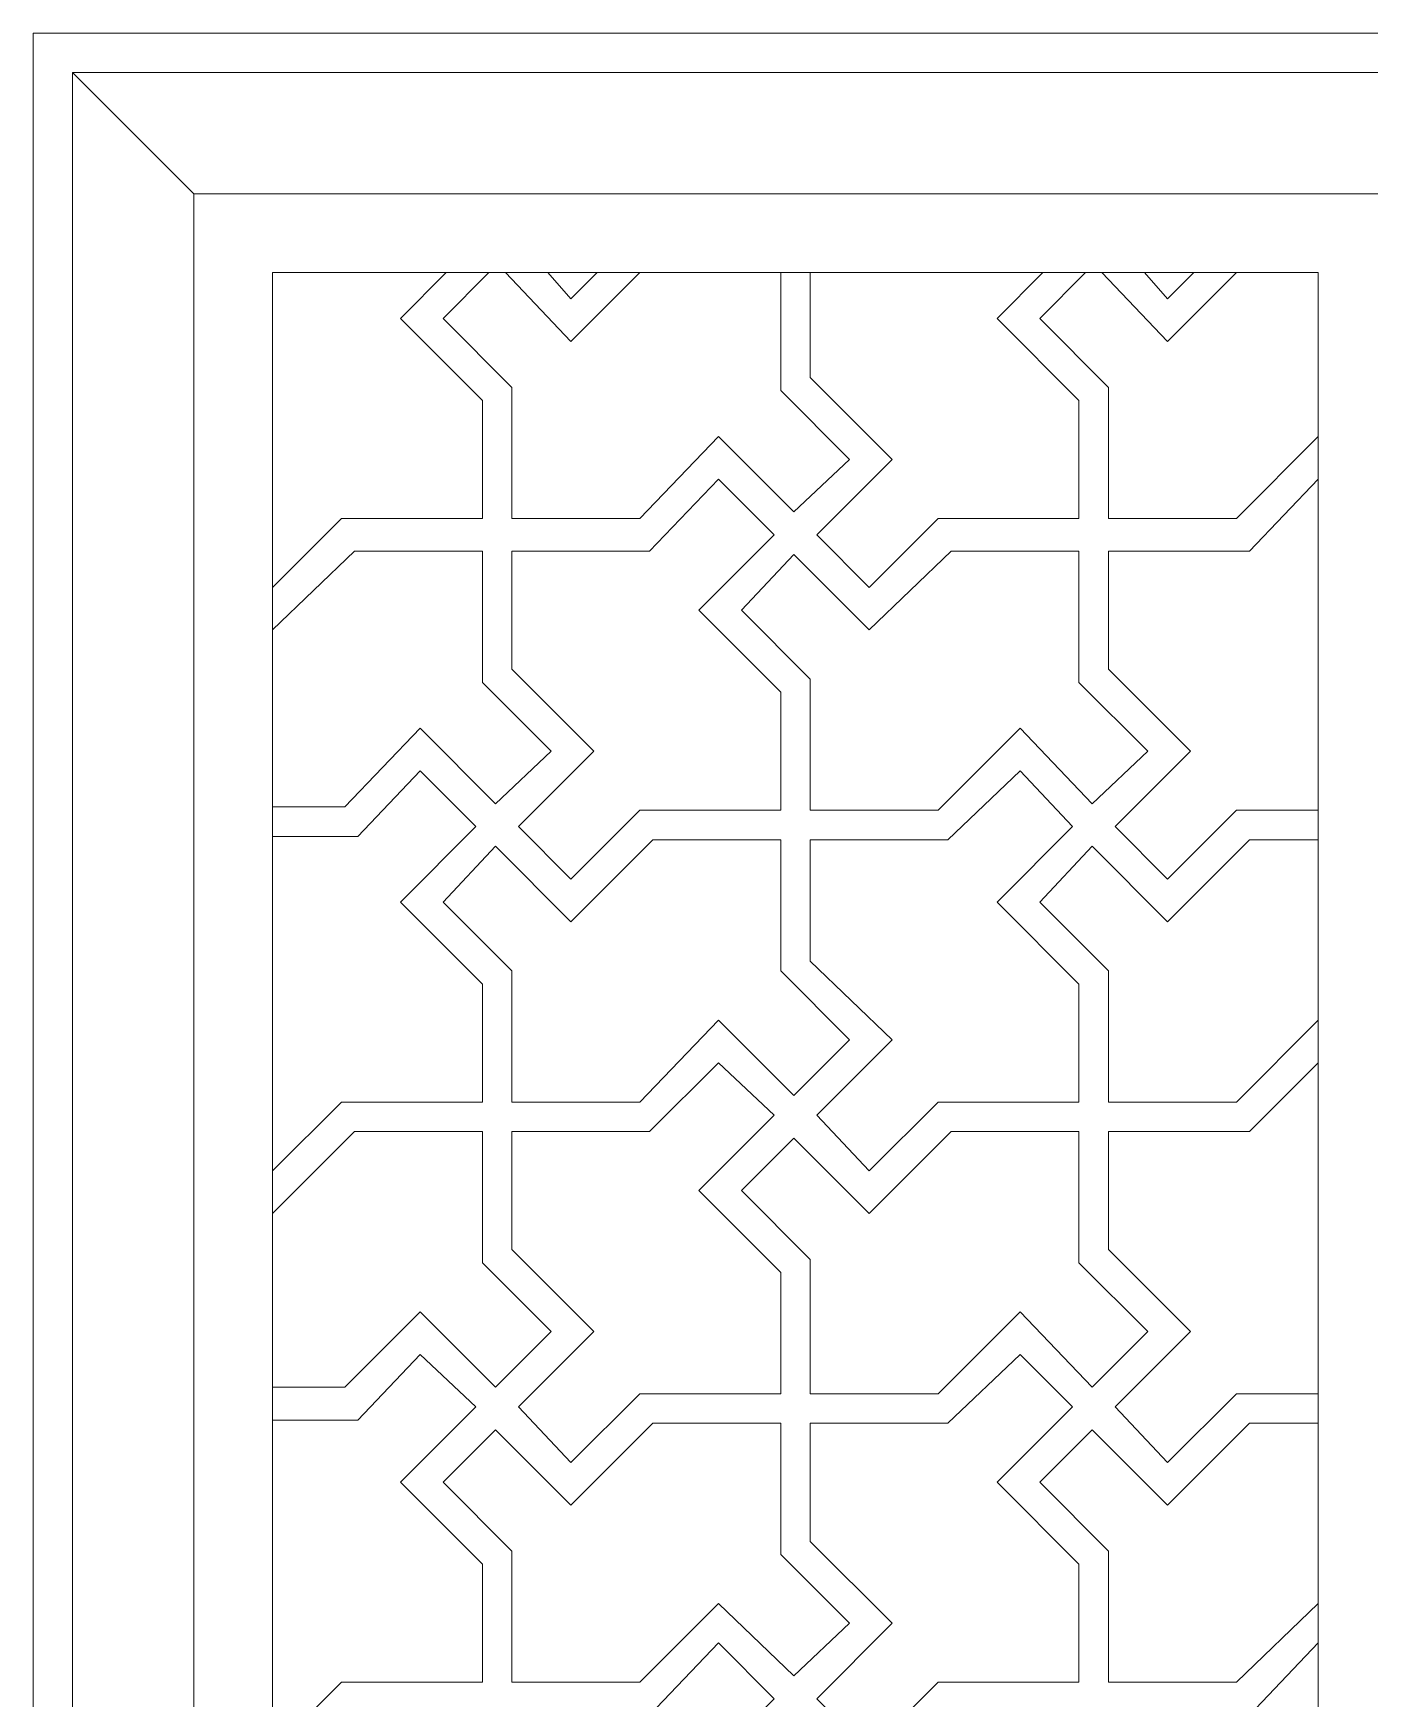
# Model space of a CAD drawing. Header units: centimetres. Extents: x -7.3 to 12.2, y -11.6 to 12.2.
# Drawn here: x -7.27 to 2.27, y 0.33 to 12.22 of the extents above; entities that cross this region are included whole.
import ezdxf

# ---------------------------------------------------------------- set-up
doc = ezdxf.new("R2010")
doc.units = ezdxf.units.CM
doc.header["$MEASUREMENT"] = 0
doc.layers.add('layer 1', color=7, linetype='Continuous')

msp = doc.modelspace()

# ---------------------------------------------------------------- linework, layer by layer
at = {"layer": 'layer 1', "color": 250, "lineweight": 0}
for points, knots in [([(-7.27422, 12.21956), (-7.27422, 12.21956), (12.20166, 12.21956), (12.20166, 12.21956), (12.20166, 12.21956), (12.20166, 12.21956), (12.20166, -11.56361), (12.20166, -11.56361), (12.20166, -11.56361), (12.20166, -11.56361), (-7.27422, -11.56361), (-7.27422, -11.56361), (-7.27422, -11.56361), (-7.27422, -11.56361), (-7.27422, 12.21956), (-7.27422, 12.21956)], [0, 0, 0, 0, 0.25, 0.25, 0.25, 0.25, 0.5, 0.5, 0.5, 0.5, 0.75, 0.75, 0.75, 0.75, 1, 1, 1, 1]), ([(-6.99327, 11.9386), (-6.99327, 11.9386), (11.92071, 11.9386), (11.92071, 11.9386), (11.92071, 11.9386), (11.92071, 11.9386), (11.92071, -11.28266), (11.92071, -11.28266), (11.92071, -11.28266), (11.92071, -11.28266), (-6.99327, -11.28266), (-6.99327, -11.28266), (-6.99327, -11.28266), (-6.99327, -11.28266), (-6.99327, 11.9386), (-6.99327, 11.9386)], [0, 0, 0, 0, 0.25, 0.25, 0.25, 0.25, 0.5, 0.5, 0.5, 0.5, 0.75, 0.75, 0.75, 0.75, 1, 1, 1, 1]), ([(-6.12724, 11.07257), (-6.12724, 11.07257), (11.05468, 11.07257), (11.05468, 11.07257), (11.05468, 11.07257), (11.05468, 11.07257), (11.05468, -10.41663), (11.05468, -10.41663), (11.05468, -10.41663), (11.05468, -10.41663), (-6.12724, -10.41663), (-6.12724, -10.41663), (-6.12724, -10.41663), (-6.12724, -10.41663), (-6.12724, 11.07257), (-6.12724, 11.07257)], [0, 0, 0, 0, 0.25, 0.25, 0.25, 0.25, 0.5, 0.5, 0.5, 0.5, 0.75, 0.75, 0.75, 0.75, 1, 1, 1, 1]), ([(-5.56533, -9.85472), (-5.56533, -9.85472), (-5.56533, 10.51066), (-5.56533, 10.51066), (-5.56533, 10.51066), (-5.56533, 10.51066), (1.90196, 10.51066), (1.90196, 10.51066), (1.90196, 10.51066), (1.90196, 10.51066), (1.90196, -9.85472), (1.90196, -9.85472), (1.90196, -9.85472), (1.90196, -9.85472), (-5.56533, -9.85472), (-5.56533, -9.85472)], [0, 0, 0, 0, 0.25, 0.25, 0.25, 0.25, 0.5, 0.5, 0.5, 0.5, 0.75, 0.75, 0.75, 0.75, 1, 1, 1, 1]), ([(-5.56533, 8.26332), (-5.56533, 8.26332), (-5.07381, 8.75514), (-5.07381, 8.75514), (-5.07381, 8.75514), (-5.07381, 8.75514), (-4.0673, 8.75514), (-4.0673, 8.75514), (-4.0673, 8.75514), (-4.0673, 8.75514), (-4.0673, 9.59771), (-4.0673, 9.59771), (-4.0673, 9.59771), (-4.0673, 9.59771), (-4.65237, 10.18308), (-4.65237, 10.18308), (-4.65237, 10.18308), (-4.65237, 10.18308), (-4.32479, 10.51066), (-4.32479, 10.51066)], [0, 0, 0, 0, 0.2, 0.2, 0.2, 0.2, 0.4, 0.4, 0.4, 0.4, 0.6, 0.6, 0.6, 0.6, 0.8, 0.8, 0.8, 0.8, 1, 1, 1, 1]), ([(-4.02037, 10.51066), (-4.02037, 10.51066), (-4.34795, 10.18308), (-4.34795, 10.18308), (-4.34795, 10.18308), (-4.34795, 10.18308), (-3.85643, 9.69126), (-3.85643, 9.69126), (-3.85643, 9.69126), (-3.85643, 9.69126), (-3.85643, 8.75514), (-3.85643, 8.75514), (-3.85643, 8.75514), (-3.85643, 8.75514), (-2.94348, 8.75514), (-2.94348, 8.75514), (-2.94348, 8.75514), (-2.94348, 8.75514), (-2.38186, 9.34021), (-2.38186, 9.34021), (-2.38186, 9.34021), (-2.38186, 9.34021), (-1.84342, 8.80177), (-1.84342, 8.80177), (-1.84342, 8.80177), (-1.84342, 8.80177), (-1.44545, 9.17627), (-1.44545, 9.17627), (-1.44545, 9.17627), (-1.44545, 9.17627), (-1.93697, 9.6681), (-1.93697, 9.6681), (-1.93697, 9.6681), (-1.93697, 9.6681), (-1.93697, 10.51066), (-1.93697, 10.51066)], [0, 0, 0, 0, 0.11111111, 0.11111111, 0.11111111, 0.11111111, 0.22222222, 0.22222222, 0.22222222, 0.22222222, 0.33333333, 0.33333333, 0.33333333, 0.33333333, 0.44444444, 0.44444444, 0.44444444, 0.44444444, 0.55555556, 0.55555556, 0.55555556, 0.55555556, 0.66666667, 0.66666667, 0.66666667, 0.66666667, 0.77777778, 0.77777778, 0.77777778, 0.77777778, 0.88888889, 0.88888889, 0.88888889, 0.88888889, 1, 1, 1, 1]), ([(-2.94348, 10.51066), (-2.94348, 10.51066), (-3.4353, 10.01914), (-3.4353, 10.01914), (-3.4353, 10.01914), (-3.4353, 10.01914), (-3.90336, 10.51066), (-3.90336, 10.51066)], [0, 0, 0, 0, 0.5, 0.5, 0.5, 0.5, 1, 1, 1, 1]), ([(-3.59894, 10.51066), (-3.59894, 10.51066), (-3.4353, 10.32326), (-3.4353, 10.32326), (-3.4353, 10.32326), (-3.4353, 10.32326), (-3.24789, 10.51066), (-3.24789, 10.51066)], [0, 0, 0, 0, 0.5, 0.5, 0.5, 0.5, 1, 1, 1, 1]), ([(-0.06443, 10.51066), (-0.06443, 10.51066), (-0.39201, 10.18308), (-0.39201, 10.18308), (-0.39201, 10.18308), (-0.39201, 10.18308), (0.19306, 9.59771), (0.19306, 9.59771), (0.19306, 9.59771), (0.19306, 9.59771), (0.19306, 8.75514), (0.19306, 8.75514), (0.19306, 8.75514), (0.19306, 8.75514), (-0.81345, 8.75514), (-0.81345, 8.75514), (-0.81345, 8.75514), (-0.81345, 8.75514), (-1.30497, 8.26332), (-1.30497, 8.26332), (-1.30497, 8.26332), (-1.30497, 8.26332), (-1.67948, 8.63813), (-1.67948, 8.63813), (-1.67948, 8.63813), (-1.67948, 8.63813), (-1.14103, 9.17627), (-1.14103, 9.17627), (-1.14103, 9.17627), (-1.14103, 9.17627), (-1.7264, 9.76165), (-1.7264, 9.76165), (-1.7264, 9.76165), (-1.7264, 9.76165), (-1.7264, 10.51066), (-1.7264, 10.51066)], [0, 0, 0, 0, 0.11111111, 0.11111111, 0.11111111, 0.11111111, 0.22222222, 0.22222222, 0.22222222, 0.22222222, 0.33333333, 0.33333333, 0.33333333, 0.33333333, 0.44444444, 0.44444444, 0.44444444, 0.44444444, 0.55555556, 0.55555556, 0.55555556, 0.55555556, 0.66666667, 0.66666667, 0.66666667, 0.66666667, 0.77777778, 0.77777778, 0.77777778, 0.77777778, 0.88888889, 0.88888889, 0.88888889, 0.88888889, 1, 1, 1, 1]), ([(1.90196, 9.34021), (1.90196, 9.34021), (1.31688, 8.75514), (1.31688, 8.75514), (1.31688, 8.75514), (1.31688, 8.75514), (0.40393, 8.75514), (0.40393, 8.75514), (0.40393, 8.75514), (0.40393, 8.75514), (0.40393, 9.69126), (0.40393, 9.69126), (0.40393, 9.69126), (0.40393, 9.69126), (-0.08759, 10.18308), (-0.08759, 10.18308), (-0.08759, 10.18308), (-0.08759, 10.18308), (0.23999, 10.51066), (0.23999, 10.51066)], [0, 0, 0, 0, 0.2, 0.2, 0.2, 0.2, 0.4, 0.4, 0.4, 0.4, 0.6, 0.6, 0.6, 0.6, 0.8, 0.8, 0.8, 0.8, 1, 1, 1, 1]), ([(0.357, 10.51066), (0.357, 10.51066), (0.82506, 10.01914), (0.82506, 10.01914), (0.82506, 10.01914), (0.82506, 10.01914), (1.31688, 10.51066), (1.31688, 10.51066)], [0, 0, 0, 0, 0.5, 0.5, 0.5, 0.5, 1, 1, 1, 1]), ([(1.01247, 10.51066), (1.01247, 10.51066), (0.82506, 10.32326), (0.82506, 10.32326), (0.82506, 10.32326), (0.82506, 10.32326), (0.66142, 10.51066), (0.66142, 10.51066)], [0, 0, 0, 0, 0.5, 0.5, 0.5, 0.5, 1, 1, 1, 1]), ([(-2.94348, 6.67174), (-2.94348, 6.67174), (-1.93697, 6.67174), (-1.93697, 6.67174), (-1.93697, 6.67174), (-1.93697, 6.67174), (-1.93697, 7.5143), (-1.93697, 7.5143), (-1.93697, 7.5143), (-1.93697, 7.5143), (-2.52234, 8.09968), (-2.52234, 8.09968), (-2.52234, 8.09968), (-2.52234, 8.09968), (-1.98389, 8.63813), (-1.98389, 8.63813), (-1.98389, 8.63813), (-1.98389, 8.63813), (-2.38186, 9.03579), (-2.38186, 9.03579), (-2.38186, 9.03579), (-2.38186, 9.03579), (-2.87339, 8.52081), (-2.87339, 8.52081), (-2.87339, 8.52081), (-2.87339, 8.52081), (-3.85643, 8.52081), (-3.85643, 8.52081), (-3.85643, 8.52081), (-3.85643, 8.52081), (-3.85643, 7.67824), (-3.85643, 7.67824), (-3.85643, 7.67824), (-3.85643, 7.67824), (-3.27136, 7.09287), (-3.27136, 7.09287), (-3.27136, 7.09287), (-3.27136, 7.09287), (-3.80981, 6.55472), (-3.80981, 6.55472), (-3.80981, 6.55472), (-3.80981, 6.55472), (-3.4353, 6.18021), (-3.4353, 6.18021), (-3.4353, 6.18021), (-3.4353, 6.18021), (-2.94348, 6.67174), (-2.94348, 6.67174)], [0, 0, 0, 0, 0.08333333, 0.08333333, 0.08333333, 0.08333333, 0.16666667, 0.16666667, 0.16666667, 0.16666667, 0.25, 0.25, 0.25, 0.25, 0.33333333, 0.33333333, 0.33333333, 0.33333333, 0.41666667, 0.41666667, 0.41666667, 0.41666667, 0.5, 0.5, 0.5, 0.5, 0.58333333, 0.58333333, 0.58333333, 0.58333333, 0.66666667, 0.66666667, 0.66666667, 0.66666667, 0.75, 0.75, 0.75, 0.75, 0.83333333, 0.83333333, 0.83333333, 0.83333333, 0.91666667, 0.91666667, 0.91666667, 0.91666667, 1, 1, 1, 1]), ([(1.90196, 9.03579), (1.90196, 9.03579), (1.41044, 8.52081), (1.41044, 8.52081), (1.41044, 8.52081), (1.41044, 8.52081), (0.40393, 8.52081), (0.40393, 8.52081), (0.40393, 8.52081), (0.40393, 8.52081), (0.40393, 7.67824), (0.40393, 7.67824), (0.40393, 7.67824), (0.40393, 7.67824), (0.989, 7.09287), (0.989, 7.09287), (0.989, 7.09287), (0.989, 7.09287), (0.45055, 6.55472), (0.45055, 6.55472), (0.45055, 6.55472), (0.45055, 6.55472), (0.82506, 6.18021), (0.82506, 6.18021), (0.82506, 6.18021), (0.82506, 6.18021), (1.31688, 6.67174), (1.31688, 6.67174), (1.31688, 6.67174), (1.31688, 6.67174), (1.90196, 6.67174), (1.90196, 6.67174)], [0, 0, 0, 0, 0.125, 0.125, 0.125, 0.125, 0.25, 0.25, 0.25, 0.25, 0.375, 0.375, 0.375, 0.375, 0.5, 0.5, 0.5, 0.5, 0.625, 0.625, 0.625, 0.625, 0.75, 0.75, 0.75, 0.75, 0.875, 0.875, 0.875, 0.875, 1, 1, 1, 1]), ([(-5.56533, 6.6952), (-5.56533, 6.6952), (-5.05034, 6.6952), (-5.05034, 6.6952), (-5.05034, 6.6952), (-5.05034, 6.6952), (-4.51189, 7.25681), (-4.51189, 7.25681), (-4.51189, 7.25681), (-4.51189, 7.25681), (-3.97345, 6.71836), (-3.97345, 6.71836), (-3.97345, 6.71836), (-3.97345, 6.71836), (-3.57548, 7.09287), (-3.57548, 7.09287), (-3.57548, 7.09287), (-3.57548, 7.09287), (-4.0673, 7.58469), (-4.0673, 7.58469), (-4.0673, 7.58469), (-4.0673, 7.58469), (-4.0673, 8.52081), (-4.0673, 8.52081), (-4.0673, 8.52081), (-4.0673, 8.52081), (-4.98025, 8.52081), (-4.98025, 8.52081), (-4.98025, 8.52081), (-4.98025, 8.52081), (-5.56533, 7.9592), (-5.56533, 7.9592)], [0, 0, 0, 0, 0.125, 0.125, 0.125, 0.125, 0.25, 0.25, 0.25, 0.25, 0.375, 0.375, 0.375, 0.375, 0.5, 0.5, 0.5, 0.5, 0.625, 0.625, 0.625, 0.625, 0.75, 0.75, 0.75, 0.75, 0.875, 0.875, 0.875, 0.875, 1, 1, 1, 1]), ([(0.19306, 7.58469), (0.19306, 7.58469), (0.68488, 7.09287), (0.68488, 7.09287), (0.68488, 7.09287), (0.68488, 7.09287), (0.28691, 6.71836), (0.28691, 6.71836), (0.28691, 6.71836), (0.28691, 6.71836), (-0.22807, 7.25681), (-0.22807, 7.25681), (-0.22807, 7.25681), (-0.22807, 7.25681), (-0.81345, 6.67174), (-0.81345, 6.67174), (-0.81345, 6.67174), (-0.81345, 6.67174), (-1.7264, 6.67174), (-1.7264, 6.67174), (-1.7264, 6.67174), (-1.7264, 6.67174), (-1.7264, 7.60785), (-1.7264, 7.60785), (-1.7264, 7.60785), (-1.7264, 7.60785), (-2.21792, 8.09968), (-2.21792, 8.09968), (-2.21792, 8.09968), (-2.21792, 8.09968), (-1.84342, 8.49765), (-1.84342, 8.49765), (-1.84342, 8.49765), (-1.84342, 8.49765), (-1.30497, 7.9592), (-1.30497, 7.9592), (-1.30497, 7.9592), (-1.30497, 7.9592), (-0.71989, 8.52081), (-0.71989, 8.52081), (-0.71989, 8.52081), (-0.71989, 8.52081), (0.19306, 8.52081), (0.19306, 8.52081), (0.19306, 8.52081), (0.19306, 8.52081), (0.19306, 7.58469), (0.19306, 7.58469)], [0, 0, 0, 0, 0.08333333, 0.08333333, 0.08333333, 0.08333333, 0.16666667, 0.16666667, 0.16666667, 0.16666667, 0.25, 0.25, 0.25, 0.25, 0.33333333, 0.33333333, 0.33333333, 0.33333333, 0.41666667, 0.41666667, 0.41666667, 0.41666667, 0.5, 0.5, 0.5, 0.5, 0.58333333, 0.58333333, 0.58333333, 0.58333333, 0.66666667, 0.66666667, 0.66666667, 0.66666667, 0.75, 0.75, 0.75, 0.75, 0.83333333, 0.83333333, 0.83333333, 0.83333333, 0.91666667, 0.91666667, 0.91666667, 0.91666667, 1, 1, 1, 1]), ([(-5.56533, 4.09681), (-5.56533, 4.09681), (-5.07381, 4.58833), (-5.07381, 4.58833), (-5.07381, 4.58833), (-5.07381, 4.58833), (-4.0673, 4.58833), (-4.0673, 4.58833), (-4.0673, 4.58833), (-4.0673, 4.58833), (-4.0673, 5.4309), (-4.0673, 5.4309), (-4.0673, 5.4309), (-4.0673, 5.4309), (-4.65237, 6.01627), (-4.65237, 6.01627), (-4.65237, 6.01627), (-4.65237, 6.01627), (-4.11392, 6.55472), (-4.11392, 6.55472), (-4.11392, 6.55472), (-4.11392, 6.55472), (-4.51189, 6.95269), (-4.51189, 6.95269), (-4.51189, 6.95269), (-4.51189, 6.95269), (-4.95679, 6.48433), (-4.95679, 6.48433), (-4.95679, 6.48433), (-4.95679, 6.48433), (-5.56533, 6.48433), (-5.56533, 6.48433)], [0, 0, 0, 0, 0.125, 0.125, 0.125, 0.125, 0.25, 0.25, 0.25, 0.25, 0.375, 0.375, 0.375, 0.375, 0.5, 0.5, 0.5, 0.5, 0.625, 0.625, 0.625, 0.625, 0.75, 0.75, 0.75, 0.75, 0.875, 0.875, 0.875, 0.875, 1, 1, 1, 1]), ([(-1.14103, 5.03293), (-1.14103, 5.03293), (-1.67948, 4.49478), (-1.67948, 4.49478), (-1.67948, 4.49478), (-1.67948, 4.49478), (-1.30497, 4.09681), (-1.30497, 4.09681), (-1.30497, 4.09681), (-1.30497, 4.09681), (-0.81345, 4.58833), (-0.81345, 4.58833), (-0.81345, 4.58833), (-0.81345, 4.58833), (0.19306, 4.58833), (0.19306, 4.58833), (0.19306, 4.58833), (0.19306, 4.58833), (0.19306, 5.4309), (0.19306, 5.4309), (0.19306, 5.4309), (0.19306, 5.4309), (-0.39201, 6.01627), (-0.39201, 6.01627), (-0.39201, 6.01627), (-0.39201, 6.01627), (0.14644, 6.55472), (0.14644, 6.55472), (0.14644, 6.55472), (0.14644, 6.55472), (-0.22807, 6.95269), (-0.22807, 6.95269), (-0.22807, 6.95269), (-0.22807, 6.95269), (-0.74306, 6.46087), (-0.74306, 6.46087), (-0.74306, 6.46087), (-0.74306, 6.46087), (-1.7264, 6.46087), (-1.7264, 6.46087), (-1.7264, 6.46087), (-1.7264, 6.46087), (-1.7264, 5.59484), (-1.7264, 5.59484), (-1.7264, 5.59484), (-1.7264, 5.59484), (-1.14103, 5.03293), (-1.14103, 5.03293)], [0, 0, 0, 0, 0.08333333, 0.08333333, 0.08333333, 0.08333333, 0.16666667, 0.16666667, 0.16666667, 0.16666667, 0.25, 0.25, 0.25, 0.25, 0.33333333, 0.33333333, 0.33333333, 0.33333333, 0.41666667, 0.41666667, 0.41666667, 0.41666667, 0.5, 0.5, 0.5, 0.5, 0.58333333, 0.58333333, 0.58333333, 0.58333333, 0.66666667, 0.66666667, 0.66666667, 0.66666667, 0.75, 0.75, 0.75, 0.75, 0.83333333, 0.83333333, 0.83333333, 0.83333333, 0.91666667, 0.91666667, 0.91666667, 0.91666667, 1, 1, 1, 1]), ([(-3.85643, 5.52475), (-3.85643, 5.52475), (-3.85643, 4.58833), (-3.85643, 4.58833), (-3.85643, 4.58833), (-3.85643, 4.58833), (-2.94348, 4.58833), (-2.94348, 4.58833), (-2.94348, 4.58833), (-2.94348, 4.58833), (-2.38186, 5.17341), (-2.38186, 5.17341), (-2.38186, 5.17341), (-2.38186, 5.17341), (-1.84342, 4.63526), (-1.84342, 4.63526), (-1.84342, 4.63526), (-1.84342, 4.63526), (-1.44545, 5.03293), (-1.44545, 5.03293), (-1.44545, 5.03293), (-1.44545, 5.03293), (-1.93697, 5.52475), (-1.93697, 5.52475), (-1.93697, 5.52475), (-1.93697, 5.52475), (-1.93697, 6.46087), (-1.93697, 6.46087), (-1.93697, 6.46087), (-1.93697, 6.46087), (-2.84992, 6.46087), (-2.84992, 6.46087), (-2.84992, 6.46087), (-2.84992, 6.46087), (-3.4353, 5.8758), (-3.4353, 5.8758), (-3.4353, 5.8758), (-3.4353, 5.8758), (-3.97345, 6.41424), (-3.97345, 6.41424), (-3.97345, 6.41424), (-3.97345, 6.41424), (-4.34795, 6.01627), (-4.34795, 6.01627), (-4.34795, 6.01627), (-4.34795, 6.01627), (-3.85643, 5.52475), (-3.85643, 5.52475)], [0, 0, 0, 0, 0.08333333, 0.08333333, 0.08333333, 0.08333333, 0.16666667, 0.16666667, 0.16666667, 0.16666667, 0.25, 0.25, 0.25, 0.25, 0.33333333, 0.33333333, 0.33333333, 0.33333333, 0.41666667, 0.41666667, 0.41666667, 0.41666667, 0.5, 0.5, 0.5, 0.5, 0.58333333, 0.58333333, 0.58333333, 0.58333333, 0.66666667, 0.66666667, 0.66666667, 0.66666667, 0.75, 0.75, 0.75, 0.75, 0.83333333, 0.83333333, 0.83333333, 0.83333333, 0.91666667, 0.91666667, 0.91666667, 0.91666667, 1, 1, 1, 1]), ([(1.90196, 5.17341), (1.90196, 5.17341), (1.31688, 4.58833), (1.31688, 4.58833), (1.31688, 4.58833), (1.31688, 4.58833), (0.40393, 4.58833), (0.40393, 4.58833), (0.40393, 4.58833), (0.40393, 4.58833), (0.40393, 5.52475), (0.40393, 5.52475), (0.40393, 5.52475), (0.40393, 5.52475), (-0.08759, 6.01627), (-0.08759, 6.01627), (-0.08759, 6.01627), (-0.08759, 6.01627), (0.28691, 6.41424), (0.28691, 6.41424), (0.28691, 6.41424), (0.28691, 6.41424), (0.82506, 5.8758), (0.82506, 5.8758), (0.82506, 5.8758), (0.82506, 5.8758), (1.41044, 6.46087), (1.41044, 6.46087), (1.41044, 6.46087), (1.41044, 6.46087), (1.90196, 6.46087), (1.90196, 6.46087)], [0, 0, 0, 0, 0.125, 0.125, 0.125, 0.125, 0.25, 0.25, 0.25, 0.25, 0.375, 0.375, 0.375, 0.375, 0.5, 0.5, 0.5, 0.5, 0.625, 0.625, 0.625, 0.625, 0.75, 0.75, 0.75, 0.75, 0.875, 0.875, 0.875, 0.875, 1, 1, 1, 1]), ([(-1.98389, 4.49478), (-1.98389, 4.49478), (-2.52234, 3.95633), (-2.52234, 3.95633), (-2.52234, 3.95633), (-2.52234, 3.95633), (-1.93697, 3.37096), (-1.93697, 3.37096), (-1.93697, 3.37096), (-1.93697, 3.37096), (-1.93697, 2.50493), (-1.93697, 2.50493), (-1.93697, 2.50493), (-1.93697, 2.50493), (-2.94348, 2.50493), (-2.94348, 2.50493), (-2.94348, 2.50493), (-2.94348, 2.50493), (-3.4353, 2.01341), (-3.4353, 2.01341), (-3.4353, 2.01341), (-3.4353, 2.01341), (-3.80981, 2.41138), (-3.80981, 2.41138), (-3.80981, 2.41138), (-3.80981, 2.41138), (-3.27136, 2.94982), (-3.27136, 2.94982), (-3.27136, 2.94982), (-3.27136, 2.94982), (-3.85643, 3.5349), (-3.85643, 3.5349), (-3.85643, 3.5349), (-3.85643, 3.5349), (-3.85643, 4.37777), (-3.85643, 4.37777), (-3.85643, 4.37777), (-3.85643, 4.37777), (-2.87339, 4.37777), (-2.87339, 4.37777), (-2.87339, 4.37777), (-2.87339, 4.37777), (-2.38186, 4.86929), (-2.38186, 4.86929), (-2.38186, 4.86929), (-2.38186, 4.86929), (-1.98389, 4.49478), (-1.98389, 4.49478)], [0, 0, 0, 0, 0.08333333, 0.08333333, 0.08333333, 0.08333333, 0.16666667, 0.16666667, 0.16666667, 0.16666667, 0.25, 0.25, 0.25, 0.25, 0.33333333, 0.33333333, 0.33333333, 0.33333333, 0.41666667, 0.41666667, 0.41666667, 0.41666667, 0.5, 0.5, 0.5, 0.5, 0.58333333, 0.58333333, 0.58333333, 0.58333333, 0.66666667, 0.66666667, 0.66666667, 0.66666667, 0.75, 0.75, 0.75, 0.75, 0.83333333, 0.83333333, 0.83333333, 0.83333333, 0.91666667, 0.91666667, 0.91666667, 0.91666667, 1, 1, 1, 1]), ([(1.90196, 2.50493), (1.90196, 2.50493), (1.31688, 2.50493), (1.31688, 2.50493), (1.31688, 2.50493), (1.31688, 2.50493), (0.82506, 2.01341), (0.82506, 2.01341), (0.82506, 2.01341), (0.82506, 2.01341), (0.45055, 2.41138), (0.45055, 2.41138), (0.45055, 2.41138), (0.45055, 2.41138), (0.989, 2.94982), (0.989, 2.94982), (0.989, 2.94982), (0.989, 2.94982), (0.40393, 3.5349), (0.40393, 3.5349), (0.40393, 3.5349), (0.40393, 3.5349), (0.40393, 4.37777), (0.40393, 4.37777), (0.40393, 4.37777), (0.40393, 4.37777), (1.41044, 4.37777), (1.41044, 4.37777), (1.41044, 4.37777), (1.41044, 4.37777), (1.90196, 4.86929), (1.90196, 4.86929)], [0, 0, 0, 0, 0.125, 0.125, 0.125, 0.125, 0.25, 0.25, 0.25, 0.25, 0.375, 0.375, 0.375, 0.375, 0.5, 0.5, 0.5, 0.5, 0.625, 0.625, 0.625, 0.625, 0.75, 0.75, 0.75, 0.75, 0.875, 0.875, 0.875, 0.875, 1, 1, 1, 1]), ([(-5.56533, 2.55185), (-5.56533, 2.55185), (-5.05034, 2.55185), (-5.05034, 2.55185), (-5.05034, 2.55185), (-5.05034, 2.55185), (-4.51189, 3.09), (-4.51189, 3.09), (-4.51189, 3.09), (-4.51189, 3.09), (-3.97345, 2.55185), (-3.97345, 2.55185), (-3.97345, 2.55185), (-3.97345, 2.55185), (-3.57548, 2.94982), (-3.57548, 2.94982), (-3.57548, 2.94982), (-3.57548, 2.94982), (-4.0673, 3.44135), (-4.0673, 3.44135), (-4.0673, 3.44135), (-4.0673, 3.44135), (-4.0673, 4.37777), (-4.0673, 4.37777), (-4.0673, 4.37777), (-4.0673, 4.37777), (-4.98025, 4.37777), (-4.98025, 4.37777), (-4.98025, 4.37777), (-4.98025, 4.37777), (-5.56533, 3.79239), (-5.56533, 3.79239)], [0, 0, 0, 0, 0.125, 0.125, 0.125, 0.125, 0.25, 0.25, 0.25, 0.25, 0.375, 0.375, 0.375, 0.375, 0.5, 0.5, 0.5, 0.5, 0.625, 0.625, 0.625, 0.625, 0.75, 0.75, 0.75, 0.75, 0.875, 0.875, 0.875, 0.875, 1, 1, 1, 1]), ([(0.28691, 2.55185), (0.28691, 2.55185), (-0.22807, 3.09), (-0.22807, 3.09), (-0.22807, 3.09), (-0.22807, 3.09), (-0.81345, 2.50493), (-0.81345, 2.50493), (-0.81345, 2.50493), (-0.81345, 2.50493), (-1.7264, 2.50493), (-1.7264, 2.50493), (-1.7264, 2.50493), (-1.7264, 2.50493), (-1.7264, 3.46481), (-1.7264, 3.46481), (-1.7264, 3.46481), (-1.7264, 3.46481), (-2.21792, 3.95633), (-2.21792, 3.95633), (-2.21792, 3.95633), (-2.21792, 3.95633), (-1.84342, 4.33084), (-1.84342, 4.33084), (-1.84342, 4.33084), (-1.84342, 4.33084), (-1.30497, 3.79239), (-1.30497, 3.79239), (-1.30497, 3.79239), (-1.30497, 3.79239), (-0.71989, 4.37777), (-0.71989, 4.37777), (-0.71989, 4.37777), (-0.71989, 4.37777), (0.19306, 4.37777), (0.19306, 4.37777), (0.19306, 4.37777), (0.19306, 4.37777), (0.19306, 3.44135), (0.19306, 3.44135), (0.19306, 3.44135), (0.19306, 3.44135), (0.68488, 2.94982), (0.68488, 2.94982), (0.68488, 2.94982), (0.68488, 2.94982), (0.28691, 2.55185), (0.28691, 2.55185)], [0, 0, 0, 0, 0.08333333, 0.08333333, 0.08333333, 0.08333333, 0.16666667, 0.16666667, 0.16666667, 0.16666667, 0.25, 0.25, 0.25, 0.25, 0.33333333, 0.33333333, 0.33333333, 0.33333333, 0.41666667, 0.41666667, 0.41666667, 0.41666667, 0.5, 0.5, 0.5, 0.5, 0.58333333, 0.58333333, 0.58333333, 0.58333333, 0.66666667, 0.66666667, 0.66666667, 0.66666667, 0.75, 0.75, 0.75, 0.75, 0.83333333, 0.83333333, 0.83333333, 0.83333333, 0.91666667, 0.91666667, 0.91666667, 0.91666667, 1, 1, 1, 1]), ([(-5.56533, 2.31752), (-5.56533, 2.31752), (-4.95679, 2.31752), (-4.95679, 2.31752), (-4.95679, 2.31752), (-4.95679, 2.31752), (-4.51189, 2.78588), (-4.51189, 2.78588), (-4.51189, 2.78588), (-4.51189, 2.78588), (-4.11392, 2.41138), (-4.11392, 2.41138), (-4.11392, 2.41138), (-4.11392, 2.41138), (-4.65237, 1.87293), (-4.65237, 1.87293), (-4.65237, 1.87293), (-4.65237, 1.87293), (-4.0673, 1.28755), (-4.0673, 1.28755), (-4.0673, 1.28755), (-4.0673, 1.28755), (-4.0673, 0.44499), (-4.0673, 0.44499), (-4.0673, 0.44499), (-4.0673, 0.44499), (-5.07381, 0.44499), (-5.07381, 0.44499), (-5.07381, 0.44499), (-5.07381, 0.44499), (-5.56533, -0.04653), (-5.56533, -0.04653)], [0, 0, 0, 0, 0.125, 0.125, 0.125, 0.125, 0.25, 0.25, 0.25, 0.25, 0.375, 0.375, 0.375, 0.375, 0.5, 0.5, 0.5, 0.5, 0.625, 0.625, 0.625, 0.625, 0.75, 0.75, 0.75, 0.75, 0.875, 0.875, 0.875, 0.875, 1, 1, 1, 1]), ([(-1.7264, 2.29436), (-1.7264, 2.29436), (-1.7264, 1.45149), (-1.7264, 1.45149), (-1.7264, 1.45149), (-1.7264, 1.45149), (-1.14103, 0.86642), (-1.14103, 0.86642), (-1.14103, 0.86642), (-1.14103, 0.86642), (-1.67948, 0.32797), (-1.67948, 0.32797), (-1.67948, 0.32797), (-1.67948, 0.32797), (-1.30497, -0.04653), (-1.30497, -0.04653), (-1.30497, -0.04653), (-1.30497, -0.04653), (-0.81345, 0.44499), (-0.81345, 0.44499), (-0.81345, 0.44499), (-0.81345, 0.44499), (0.19306, 0.44499), (0.19306, 0.44499), (0.19306, 0.44499), (0.19306, 0.44499), (0.19306, 1.28755), (0.19306, 1.28755), (0.19306, 1.28755), (0.19306, 1.28755), (-0.39201, 1.87293), (-0.39201, 1.87293), (-0.39201, 1.87293), (-0.39201, 1.87293), (0.14644, 2.41138), (0.14644, 2.41138), (0.14644, 2.41138), (0.14644, 2.41138), (-0.22807, 2.78588), (-0.22807, 2.78588), (-0.22807, 2.78588), (-0.22807, 2.78588), (-0.74306, 2.29436), (-0.74306, 2.29436), (-0.74306, 2.29436), (-0.74306, 2.29436), (-1.7264, 2.29436), (-1.7264, 2.29436)], [0, 0, 0, 0, 0.08333333, 0.08333333, 0.08333333, 0.08333333, 0.16666667, 0.16666667, 0.16666667, 0.16666667, 0.25, 0.25, 0.25, 0.25, 0.33333333, 0.33333333, 0.33333333, 0.33333333, 0.41666667, 0.41666667, 0.41666667, 0.41666667, 0.5, 0.5, 0.5, 0.5, 0.58333333, 0.58333333, 0.58333333, 0.58333333, 0.66666667, 0.66666667, 0.66666667, 0.66666667, 0.75, 0.75, 0.75, 0.75, 0.83333333, 0.83333333, 0.83333333, 0.83333333, 0.91666667, 0.91666667, 0.91666667, 0.91666667, 1, 1, 1, 1]), ([(-1.93697, 1.35794), (-1.93697, 1.35794), (-1.44545, 0.86642), (-1.44545, 0.86642), (-1.44545, 0.86642), (-1.44545, 0.86642), (-1.84342, 0.49191), (-1.84342, 0.49191), (-1.84342, 0.49191), (-1.84342, 0.49191), (-2.38186, 1.0069), (-2.38186, 1.0069), (-2.38186, 1.0069), (-2.38186, 1.0069), (-2.94348, 0.44499), (-2.94348, 0.44499), (-2.94348, 0.44499), (-2.94348, 0.44499), (-3.85643, 0.44499), (-3.85643, 0.44499), (-3.85643, 0.44499), (-3.85643, 0.44499), (-3.85643, 1.38141), (-3.85643, 1.38141), (-3.85643, 1.38141), (-3.85643, 1.38141), (-4.34795, 1.87293), (-4.34795, 1.87293), (-4.34795, 1.87293), (-4.34795, 1.87293), (-3.97345, 2.24744), (-3.97345, 2.24744), (-3.97345, 2.24744), (-3.97345, 2.24744), (-3.4353, 1.70899), (-3.4353, 1.70899), (-3.4353, 1.70899), (-3.4353, 1.70899), (-2.84992, 2.29436), (-2.84992, 2.29436), (-2.84992, 2.29436), (-2.84992, 2.29436), (-1.93697, 2.29436), (-1.93697, 2.29436), (-1.93697, 2.29436), (-1.93697, 2.29436), (-1.93697, 1.35794), (-1.93697, 1.35794)], [0, 0, 0, 0, 0.08333333, 0.08333333, 0.08333333, 0.08333333, 0.16666667, 0.16666667, 0.16666667, 0.16666667, 0.25, 0.25, 0.25, 0.25, 0.33333333, 0.33333333, 0.33333333, 0.33333333, 0.41666667, 0.41666667, 0.41666667, 0.41666667, 0.5, 0.5, 0.5, 0.5, 0.58333333, 0.58333333, 0.58333333, 0.58333333, 0.66666667, 0.66666667, 0.66666667, 0.66666667, 0.75, 0.75, 0.75, 0.75, 0.83333333, 0.83333333, 0.83333333, 0.83333333, 0.91666667, 0.91666667, 0.91666667, 0.91666667, 1, 1, 1, 1]), ([(1.90196, 2.29436), (1.90196, 2.29436), (1.41044, 2.29436), (1.41044, 2.29436), (1.41044, 2.29436), (1.41044, 2.29436), (0.82506, 1.70899), (0.82506, 1.70899), (0.82506, 1.70899), (0.82506, 1.70899), (0.28691, 2.24744), (0.28691, 2.24744), (0.28691, 2.24744), (0.28691, 2.24744), (-0.08759, 1.87293), (-0.08759, 1.87293), (-0.08759, 1.87293), (-0.08759, 1.87293), (0.40393, 1.38141), (0.40393, 1.38141), (0.40393, 1.38141), (0.40393, 1.38141), (0.40393, 0.44499), (0.40393, 0.44499), (0.40393, 0.44499), (0.40393, 0.44499), (1.31688, 0.44499), (1.31688, 0.44499), (1.31688, 0.44499), (1.31688, 0.44499), (1.90196, 1.0069), (1.90196, 1.0069)], [0, 0, 0, 0, 0.125, 0.125, 0.125, 0.125, 0.25, 0.25, 0.25, 0.25, 0.375, 0.375, 0.375, 0.375, 0.5, 0.5, 0.5, 0.5, 0.625, 0.625, 0.625, 0.625, 0.75, 0.75, 0.75, 0.75, 0.875, 0.875, 0.875, 0.875, 1, 1, 1, 1]), ([(-3.85643, -0.63191), (-3.85643, -0.63191), (-3.27136, -1.21698), (-3.27136, -1.21698), (-3.27136, -1.21698), (-3.27136, -1.21698), (-3.80981, -1.75543), (-3.80981, -1.75543), (-3.80981, -1.75543), (-3.80981, -1.75543), (-3.4353, -2.12994), (-3.4353, -2.12994), (-3.4353, -2.12994), (-3.4353, -2.12994), (-2.94348, -1.63842), (-2.94348, -1.63842), (-2.94348, -1.63842), (-2.94348, -1.63842), (-1.93697, -1.63842), (-1.93697, -1.63842), (-1.93697, -1.63842), (-1.93697, -1.63842), (-1.93697, -0.79555), (-1.93697, -0.79555), (-1.93697, -0.79555), (-1.93697, -0.79555), (-2.52234, -0.21048), (-2.52234, -0.21048), (-2.52234, -0.21048), (-2.52234, -0.21048), (-1.98389, 0.32797), (-1.98389, 0.32797), (-1.98389, 0.32797), (-1.98389, 0.32797), (-2.38186, 0.72594), (-2.38186, 0.72594), (-2.38186, 0.72594), (-2.38186, 0.72594), (-2.87339, 0.21096), (-2.87339, 0.21096), (-2.87339, 0.21096), (-2.87339, 0.21096), (-3.85643, 0.21096), (-3.85643, 0.21096), (-3.85643, 0.21096), (-3.85643, 0.21096), (-3.85643, -0.63191), (-3.85643, -0.63191)], [0, 0, 0, 0, 0.08333333, 0.08333333, 0.08333333, 0.08333333, 0.16666667, 0.16666667, 0.16666667, 0.16666667, 0.25, 0.25, 0.25, 0.25, 0.33333333, 0.33333333, 0.33333333, 0.33333333, 0.41666667, 0.41666667, 0.41666667, 0.41666667, 0.5, 0.5, 0.5, 0.5, 0.58333333, 0.58333333, 0.58333333, 0.58333333, 0.66666667, 0.66666667, 0.66666667, 0.66666667, 0.75, 0.75, 0.75, 0.75, 0.83333333, 0.83333333, 0.83333333, 0.83333333, 0.91666667, 0.91666667, 0.91666667, 0.91666667, 1, 1, 1, 1]), ([(1.90196, 0.72594), (1.90196, 0.72594), (1.41044, 0.21096), (1.41044, 0.21096), (1.41044, 0.21096), (1.41044, 0.21096), (0.40393, 0.21096), (0.40393, 0.21096), (0.40393, 0.21096), (0.40393, 0.21096), (0.40393, -0.63191), (0.40393, -0.63191), (0.40393, -0.63191), (0.40393, -0.63191), (0.989, -1.21698), (0.989, -1.21698), (0.989, -1.21698), (0.989, -1.21698), (0.45055, -1.75543), (0.45055, -1.75543), (0.45055, -1.75543), (0.45055, -1.75543), (0.82506, -2.12994), (0.82506, -2.12994), (0.82506, -2.12994), (0.82506, -2.12994), (1.31688, -1.63842), (1.31688, -1.63842), (1.31688, -1.63842), (1.31688, -1.63842), (1.90196, -1.63842), (1.90196, -1.63842)], [0, 0, 0, 0, 0.125, 0.125, 0.125, 0.125, 0.25, 0.25, 0.25, 0.25, 0.375, 0.375, 0.375, 0.375, 0.5, 0.5, 0.5, 0.5, 0.625, 0.625, 0.625, 0.625, 0.75, 0.75, 0.75, 0.75, 0.875, 0.875, 0.875, 0.875, 1, 1, 1, 1])]:
    msp.add_open_spline(points, degree=3, knots=knots, dxfattribs=at)
msp.add_open_spline([(-6.12724, 11.07257), (-6.12724, 11.07257), (-6.99327, 11.9386), (-6.99327, 11.9386)], degree=3, dxfattribs=at)

doc.saveas('drawing.dxf')
